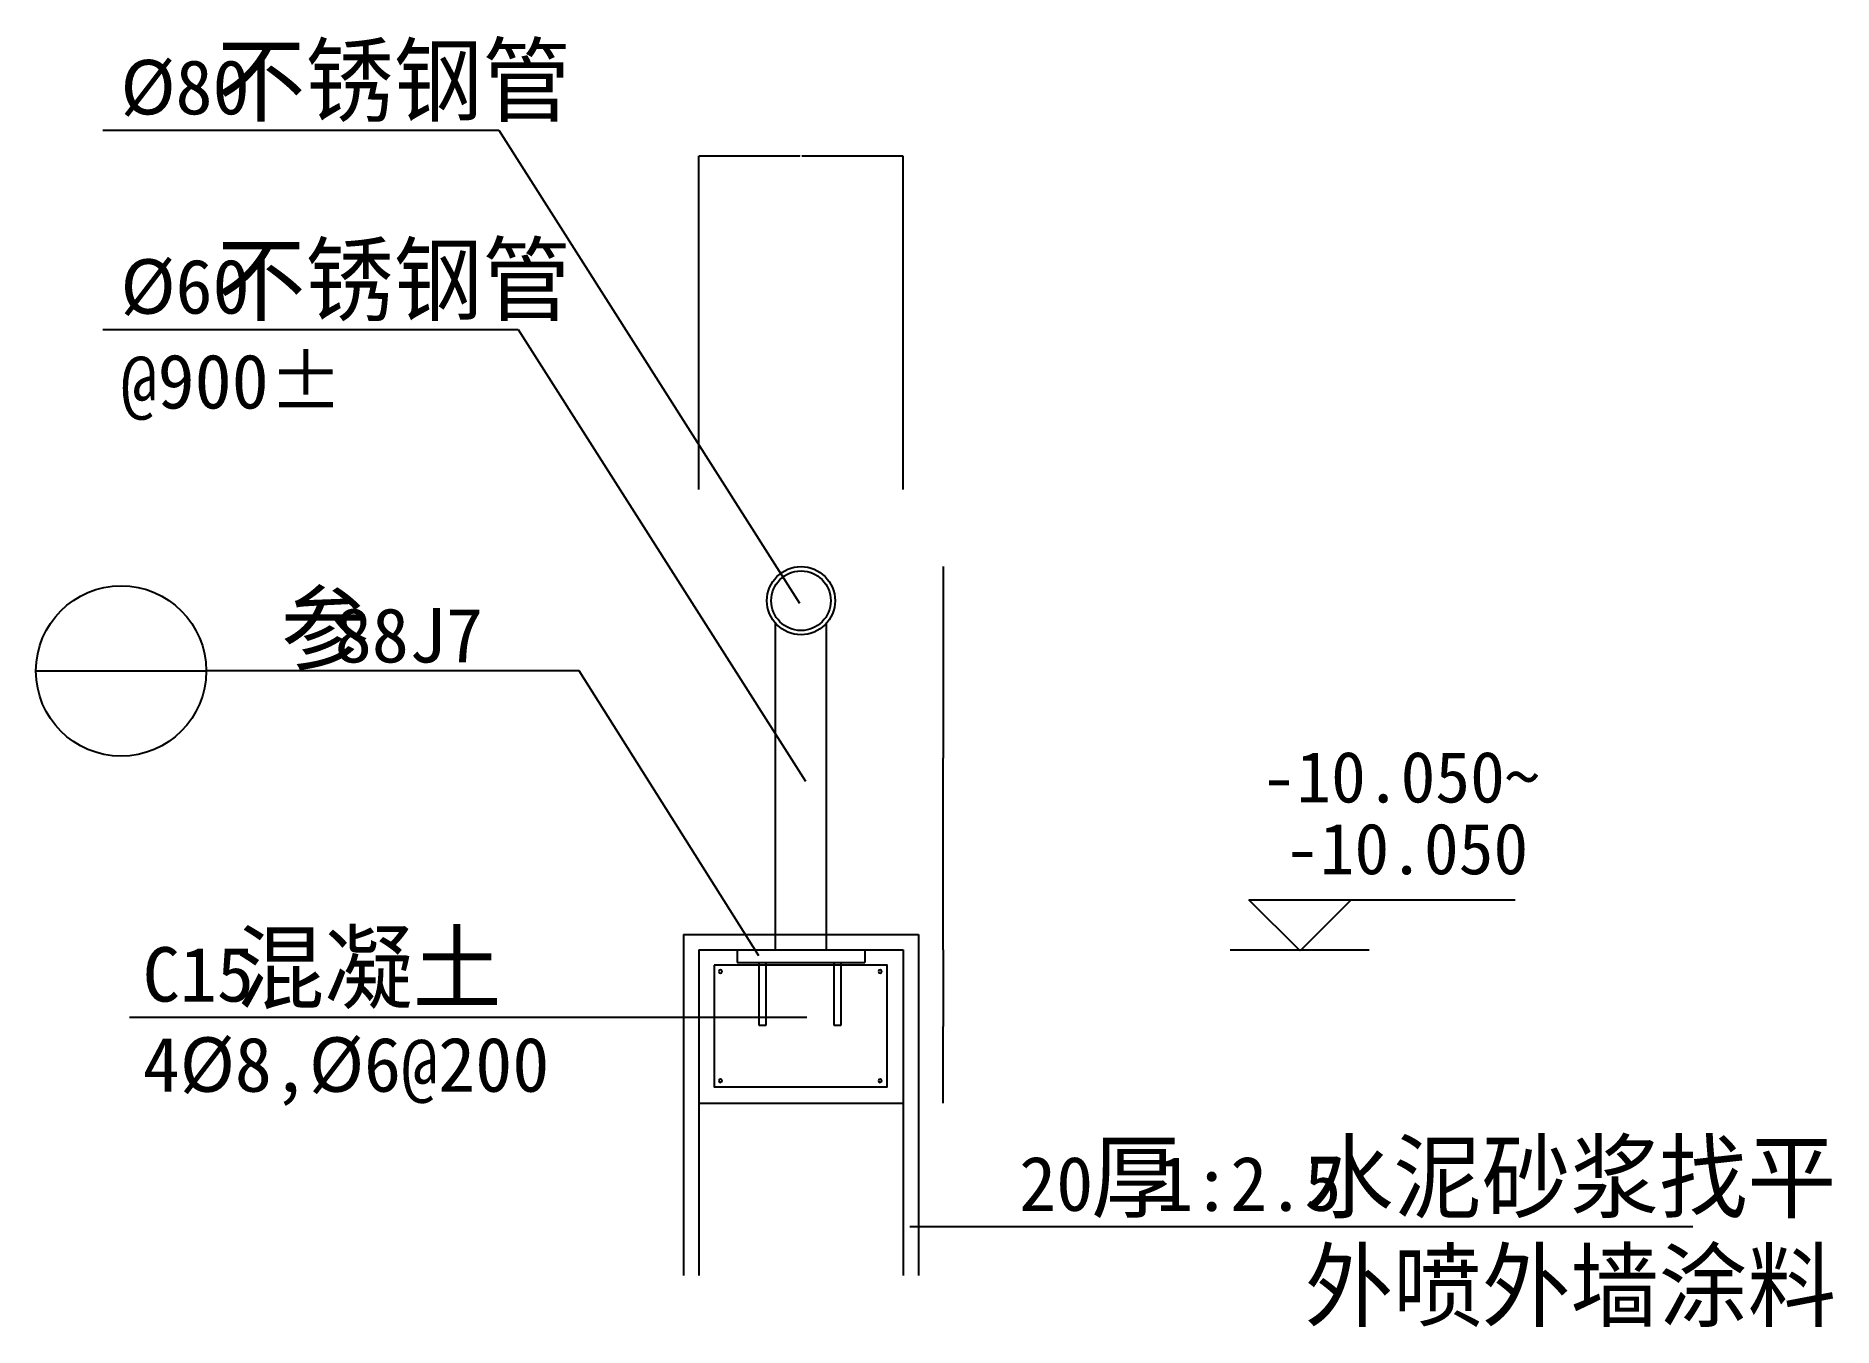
# Model space of a CAD drawing. Header units: metres. Extents: x 3668 to 5779, y 10357 to 11873.
import ezdxf

# ---------------------------------------------------------------- set-up
doc = ezdxf.new("R2010")
doc.units = ezdxf.units.M
for name, color, linetype in [('PUB_DIM', 3, 'Continuous'), ('PUB_TEXT', 7, 'Continuous'), ('SEE', 211, 'Continuous'), ('WALL', 255, 'Continuous'), ('引出线', 112, 'Continuous'), ('配筋', 7, 'Continuous')]:
    doc.layers.add(name, color=color, linetype=linetype)
doc.dimstyles.get("Standard").update_dxf_attribs({"dimtxt": 2.5, "dimasz": 2.5, "dimexe": 1.25, "dimexo": 0.625, "dimtad": 1, "dimcen": 2.5, "dimazin": 3, "dimtfac": 1, "dimtmove": 0, "dimatfit": 3})

# ---------------------------------------------------------------- blocks, each defined once
blk = doc.blocks.new('_INDEX')
blk.add_line((-0.5, 0), (0.5, 0))
blk.add_circle((0, 0), 0.5)
blk = doc.blocks.new('*D1')
for p, q in [((4446.78, 11340.55), (4446.78, 11732.39)), ((4447.03, 11732.39), (4565.28, 11732.39)), ((4568.28, 11732.39), (4686.53, 11732.39)), ((4686.78, 11340.55), (4686.78, 11732.39))]:
    blk.add_line(p, q)
at = {"layer": 'Defpoints'}
for p in [(4446.78, 11732.39), (4446.78, 11340.55), (4686.78, 11340.55)]:
    blk.add_point(p, dxfattribs=at)
at = {"layer": 'PUB_DIM', "insert": (4566.78, 11732.39), "char_height": 1, "attachment_point": 5}
blk.add_mtext('250', dxfattribs=at)
blk = doc.blocks.new('*D2')
for p, q in [((4733.86, 11250), (4733.86, 11025)), ((4733.61, 11025), (4733.36, 11025)), ((4733.86, 10800), (4733.86, 11025)), ((4733.86, 11025), (4733.86, 11025)), ((4734.11, 11025), (4734.36, 11025))]:
    blk.add_line(p, q)
at = {"layer": 'Defpoints'}
for p in [(4733.86, 11250), (4733.86, 11025), (4733.86, 10800)]:
    blk.add_point(p, dxfattribs=at)
at = {"layer": 'PUB_DIM', "insert": (4733.86, 11026.125), "char_height": 1, "attachment_point": 5}
blk.add_mtext('0', dxfattribs=at)
blk = doc.blocks.new('*D3')
for p, q in [((4733.86, 10800), (4733.86, 10710)), ((4733.61, 10710), (4733.36, 10710)), ((4733.86, 10620), (4733.86, 10710)), ((4733.86, 10710), (4733.86, 10710)), ((4734.11, 10710), (4734.36, 10710))]:
    blk.add_line(p, q)
at = {"layer": 'Defpoints'}
for p in [(4733.86, 10800), (4733.86, 10710), (4733.86, 10620)]:
    blk.add_point(p, dxfattribs=at)
at = {"layer": 'PUB_DIM', "insert": (4733.86, 10711.125), "char_height": 1, "attachment_point": 5}
blk.add_mtext('0', dxfattribs=at)

msp = doc.modelspace()

# ---------------------------------------------------------------- linework, layer by layer
at = {"layer": 'PUB_DIM'}
for p, q in [((4306.1, 11127.46), (3868.29, 11127.46)), ((4517.2, 10793.02), (4306.1, 11127.46)), ((5092.84, 10858.72), (5212.84, 10858.72)), ((5152.84, 10798.72), (5092.84, 10858.72)), ((5152.84, 10858.72), (5405.41, 10858.72)), ((5212.84, 10858.72), (5152.84, 10798.72)), ((5070.74, 10800), (5234.22, 10800))]:
    msp.add_line(p, q, dxfattribs=at)
at = {"layer": 'PUB_TEXT'}
for p, q in [((4491.78, 10800), (4491.78, 10785)), ((4641.78, 10800), (4641.78, 10785))]:
    msp.add_line(p, q, dxfattribs=at)
at = {"layer": 'SEE'}
for p, q in [((4536.78, 10800), (4536.78, 11183.54)), ((4596.78, 10800), (4596.78, 11183.54)), ((4428.78, 10818), (4428.78, 10417.49)), ((4428.78, 10818), (4704.78, 10818)), ((4704.78, 10818), (4704.78, 10620)), ((4517.2, 10785), (4517.2, 10711.35)), ((4525.79, 10711.35), (4525.79, 10785)), ((4605.49, 10785), (4605.49, 10711.35)), ((4614.07, 10711.35), (4614.07, 10785)), ((4517.2, 10711.35), (4525.79, 10711.35)), ((4605.49, 10711.35), (4614.07, 10711.35)), ((4704.78, 10620), (4704.78, 10417.49))]:
    msp.add_line(p, q, dxfattribs=at)
for radius in [40, 35]:
    msp.add_circle((4566.78, 11210), radius, dxfattribs=at)
at = {"layer": 'WALL'}
for p, q in [((4446.78, 10800), (4446.78, 10620)), ((4446.78, 10800), (4491.78, 10800)), ((4491.78, 10800), (4641.78, 10800)), ((4491.78, 10785), (4641.78, 10785)), ((4641.78, 10800), (4686.78, 10800)), ((4686.78, 10800), (4686.78, 10620)), ((4446.78, 10620), (4446.78, 10417.49)), ((4446.78, 10620), (4686.78, 10620)), ((4686.78, 10620), (4686.78, 10417.49))]:
    msp.add_line(p, q, dxfattribs=at)
at = {"layer": '引出线'}
for p, q in [((3746.67, 11762.73), (4211.79, 11762.73)), ((4211.79, 11762.73), (4565.1, 11207.14)), ((3746.67, 11528.69), (4234.69, 11528.69)), ((4234.69, 11528.69), (4572.08, 10998.14)), ((3778.3, 10720.7), (4573.51, 10720.7)), ((4694.47, 10474.91), (5614.06, 10474.91))]:
    msp.add_line(p, q, dxfattribs=at)
at = {"layer": '配筋'}
msp.add_lwpolyline([(4464.65, 10781.93), (4464.65, 10639.19), (4668.03, 10639.19), (4668.03, 10781.77)], close=True, dxfattribs=at)
for points in [[(4470.16, 10774.51, 1), (4474.16, 10774.51, 1)], [(4657.65, 10774.51, 1), (4661.65, 10774.51, 1)], [(4470.16, 10646.23, 1), (4474.16, 10646.23, 1)], [(4657.65, 10646.23, 1), (4661.65, 10646.23, 1)]]:
    msp.add_lwpolyline(points, format="xyb", close=True, dxfattribs=at)

# ---------------------------------------------------------------- block references
at = {"layer": 'PUB_DIM', "xscale": 200, "yscale": 200, "zscale": 200}
msp.add_blockref('_INDEX', (3768.29, 11127.46), dxfattribs=at)

# ---------------------------------------------------------------- texts
at = {"layer": 'PUB_DIM'}
for s, p in [('-10.050~', (5107.69, 10973.02)), ('-10.050', (5135.12, 10888.72))]:
    msp.add_text(s, height=60, dxfattribs=at).set_placement(p)
at = {"layer": 'PUB_TEXT'}
for s, height, p in [('不锈钢管', 80, (3880.61, 11781.17)), ('%%C80', 64, (3767.58, 11781.17)), ('不锈钢管', 80, (3880.61, 11547.13)), ('%%C60', 64, (3767.58, 11547.13)), ('@900%%P', 64, (3767.58, 11435.67)), ('参', 80, (3956.04, 11137.46)), ('88J7', 64, (4019.23, 11137.46)), ('混凝土', 80, (3902.92, 10739.14)), ('C15', 64, (3793.7, 10739.14)), ('4%%C8,%%c6@200', 64, (3793.7, 10633.3)), ('厚', 80, (4907.55, 10493.35)), ('水泥砂浆找平', 80, (5158.37, 10493.35)), ('20', 64, (4822.91, 10493.35)), ('1:2.5', 64, (4983.81, 10493.35)), ('外喷外墙涂料', 80, (5158.37, 10365.66))]:
    msp.add_text(s, height=height, dxfattribs=at).set_placement(p)

# ---------------------------------------------------------------- dimensions: what is measured, and where the dimension line sits
at = {"layer": 'PUB_DIM'}
dim = msp.add_linear_dim(base=(4446.78, 11732.39), p1=(4446.78, 11340.55), p2=(4686.78, 11340.55), text='250', dimstyle='Standard', dxfattribs=at)
dim.commit()
dim.dimension.update_dxf_attribs({"geometry": '*D1', "text_midpoint": (4566.78, 11732.39)})
for base, p1, p2, picture, middle in [((4733.86, 11025), (4733.86, 11250), (4733.86, 10800), '*D2', (4733.86, 11026.125)), ((4733.86, 10710), (4733.86, 10800), (4733.86, 10620), '*D3', (4733.86, 10711.125))]:
    dim = msp.add_linear_dim(base=base, p1=p1, p2=p2, dimstyle='Standard', dxfattribs=at)
    dim.commit()
    dim.dimension.update_dxf_attribs({"geometry": picture, "text_midpoint": middle})

doc.saveas('drawing.dxf')
